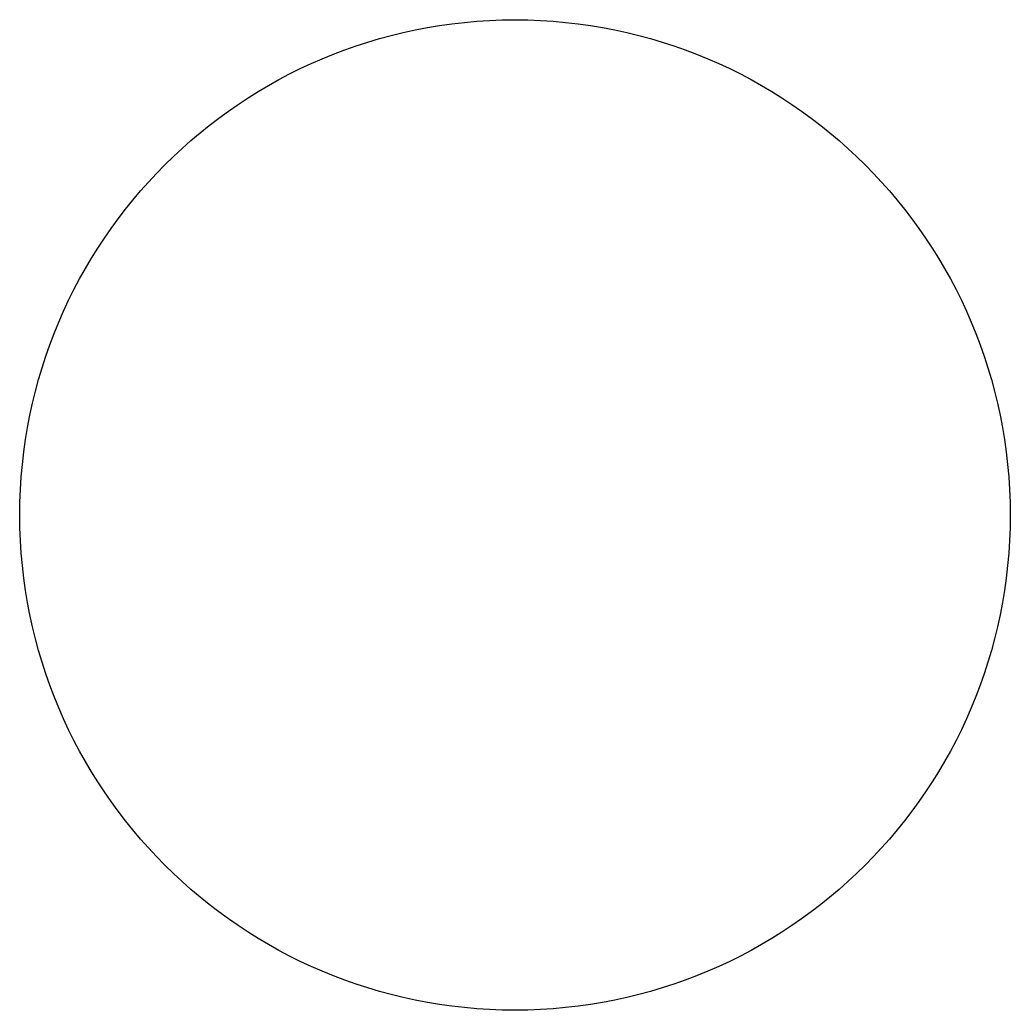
# Model space of a CAD drawing. Header units: metres. Extents: x 0 to 500, y -250 to 250.
import ezdxf

# ---------------------------------------------------------------- set-up
doc = ezdxf.new("R2010")
doc.units = ezdxf.units.M

msp = doc.modelspace()

# ---------------------------------------------------------------- linework, layer by layer
msp.add_circle((250, 0), 250)

doc.saveas('drawing.dxf')
